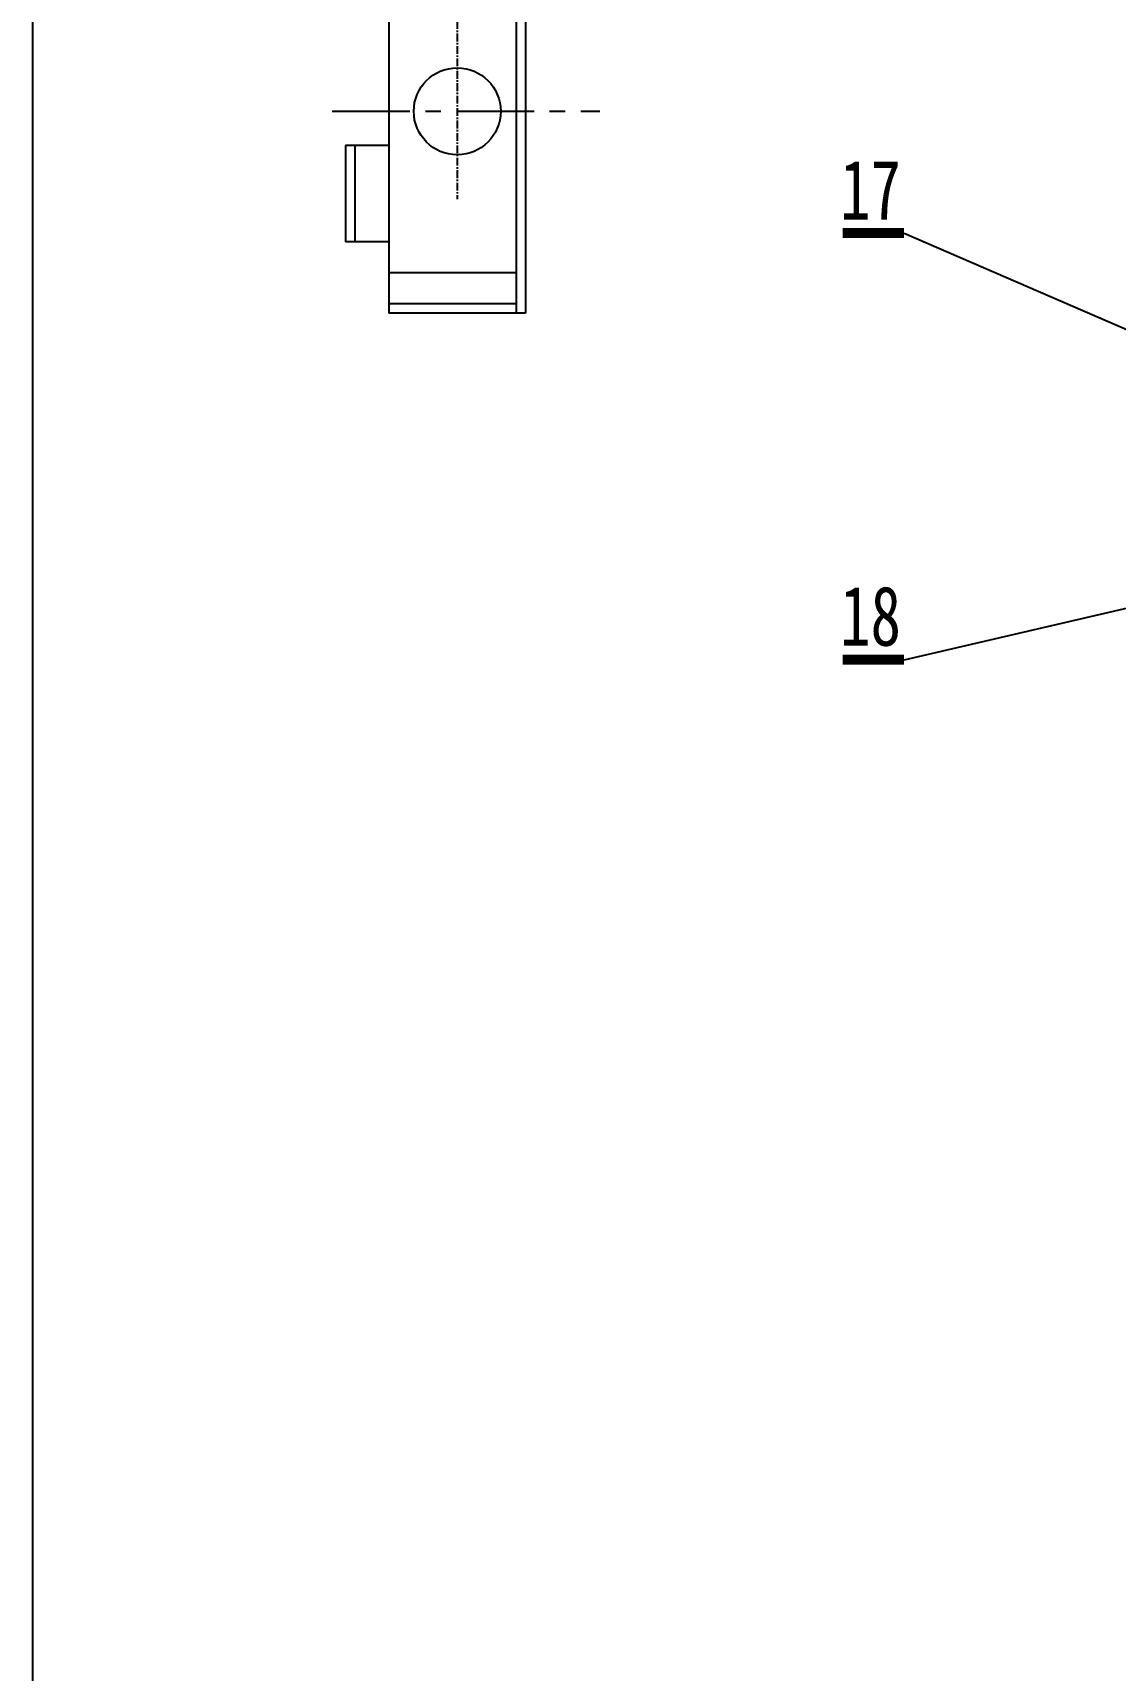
# Model space of a CAD drawing. Extents: x 2854 to 5858, y -1165 to 723.
# Drawn here: x 2854.2 to 3028.5, y -846.1 to -582.5 of the extents above; entities that cross this region are included whole.
import ezdxf
from ezdxf.enums import TextEntityAlignment as Align

# ---------------------------------------------------------------- set-up
doc = ezdxf.new("R2010")
doc.units = 0
doc.header["$MEASUREMENT"] = 0
doc.linetypes.add('PF_CENTER', pattern=[2, 1.25, -0.25, 0.25, -0.25])
doc.layers.get('0').update_dxf_attribs({"linetype": 'CONTINUOUS'})
doc.layers.add('SMPEN_CENTER', color=4, linetype='PF_CENTER')
doc.layers.add('SMPEN_HATCH', color=6, linetype='CONTINUOUS')
doc.styles.add('STYLE2', font='SIMHEI.TTF')

msp = doc.modelspace()

# ---------------------------------------------------------------- linework, layer by layer
at = {"ltscale": 10}
for p, q in [((2932.04, -494.64), (2932.04, -627.64)), ((2911.54, -600.64), (2904.54, -600.64)), ((2911.54, -600.64), (2911.54, -616.14)), ((2911.54, -616.14), (2904.54, -616.14)), ((2932.04, -621.14), (2911.54, -621.14)), ((2932.04, -626.14), (2911.54, -626.14)), ((2933.54, -627.64), (2911.54, -627.64))]:
    msp.add_line(p, q, dxfattribs=at)
for p, q in [((2933.54, -494.64), (2933.54, -627.64)), ((2911.54, -524.64), (2911.54, -600.64)), ((2904.54, -600.64), (2904.54, -616.14)), ((2906.04, -600.64), (2906.04, -616.14)), ((2911.54, -616.14), (2911.54, -627.64))]:
    msp.add_line(p, q)
msp.add_lwpolyline([(2854.16, -110.97), (3736.67, -110.97), (3736.67, -1165.15), (2854.16, -1165.15)], close=True, dxfattribs=at)
msp.add_circle((2922.54, -595.14), 7, dxfattribs=at)
at = {"layer": 'SMPEN_CENTER'}
msp.add_line((2922.54, -524.64), (2922.54, -609.27), dxfattribs=at)
at = {"layer": 'SMPEN_CENTER', "ltscale": 10}
msp.add_line((2902.42, -595.14), (2945.48, -595.14), dxfattribs=at)
at = {"layer": 'SMPEN_HATCH'}
for p, q in [((2994.51, -614.74), (3094.16, -657.85)), ((2994.51, -683.42), (3091.18, -660.95))]:
    msp.add_line(p, q, dxfattribs=at)
at = {"layer": 'SMPEN_HATCH', "const_width": 1.6}
for points in [[(2984.64, -614.74), (2994.51, -614.74)], [(2984.64, -683.42), (2994.51, -683.42)]]:
    msp.add_lwpolyline(points, dxfattribs=at)

# ---------------------------------------------------------------- texts
at = {"layer": 'SMPEN_HATCH', "style": 'STYLE2', "width": 0.75}
for s, p in [('17', (2989.11, -607.77)), ('18', (2989.11, -676.45))]:
    msp.add_text(s, height=9.6, dxfattribs=at).set_placement(p, align=Align.MIDDLE)

doc.saveas('drawing.dxf')
